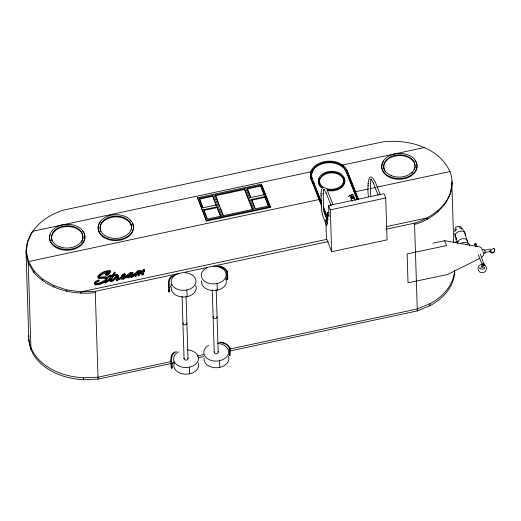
<?xml version="1.0" encoding="UTF-8"?>
<svg xmlns="http://www.w3.org/2000/svg" width="521" height="521" viewBox="0 0 521 521"><rect width="100%" height="100%" fill="white"/><g stroke="black" fill="none" stroke-linecap="round" stroke-linejoin="round"><path stroke-width="0.78" d="M353.023 196.99C353.362 198.39 350.835 197.101 352.483 196.782M353.082 197.166C353.192 198.651 350.861 197.192 352.417 196.808M131.175 276.449C131.572 275.394 133.904 273.141 132.484 272.346L129.866 272.796L123.542 278.168L126.909 275.889C126.714 278.403 129.924 276.566 130.406 275.303C129.254 280.448 135.988 274.658 136.652 273.134M126.909 275.889C126.121 278.872 129.651 278.064 130.426 276.078M109.644 271.337L109.671 272.112L107.157 272.236L101.927 274.547L99.472 276.078L98.436 277.556L98.436 276.377C101.1 273.974 106.447 270.256 109.631 271.617C109.488 272.691 104.382 275.368 106.805 273.33C109.136 271.799 105.398 273.356 105.359 274.378C106.818 275.948 110.25 272.822 110.263 270.992L109.977 270.627C105.62 270.347 100.195 272.75 97.798 276.508L98.677 277.745L105.932 277.354L106.59 277.621L106.616 278.396L98.703 278.52L97.889 277.875L98.052 276.638M326.517 225.515L322.877 216.13L321.646 210.595L321.027 193.486L321.542 189.234M368.568 196.873C367.494 193.454 366.673 165.391 375.452 182.474L380.213 194.574M110.745 281.314L110.96 279.627L113.467 275.147L116.098 274.333L113.793 274.736L114.874 272.633L114.477 272.157L112.445 275.029C109.13 274.801 104.929 278.644 111.396 276.501M137.16 272.607L137.134 271.825C136.997 272.763 134.353 275.075 135.642 275.642L140.136 270.959L138.215 274.873L138.234 275.648L138.742 275.824C139.713 274.925 142.969 269.787 143.268 271.408M140.234 272.06L140.227 271.05M355.315 200.605L353.088 194.867L352.411 194.607L349.878 195.544L352.118 201.191M108.068 276.39L112.113 275.544C110.895 278.344 97.362 289.018 110.634 278.032L110.66 278.807C112.054 279.263 102.116 285.085 106.681 282.095M132.901 272.47C131.741 274.613 130.738 275.883 131.631 277.309C131.611 274.873 136.509 273.362 137.655 270.809L138.339 270.953L138.273 272.307M114.9 272.372L114.112 274.971M169.253 289.715L170.25 286.53L171.897 284.609M171.051 364.765L171.318 368.119L172.073 367.995C171.793 362.427 169.572 354.345 176.404 351.551M229.898 350.965L417.321 310.92L414.56 224.421C436.839 218.546 459.014 195.968 449.962 171.552C438.467 146.87 407.989 139.029 382.883 141.868L63.627 210.08C44.637 215.74 25.653 231.415 26.05 252.783L28.753 337.334M30.986 349.448L28.225 262.949L26.05 252.783L27.698 241.132M450.489 193.369L452.137 181.718M138.339 270.953L137.72 272.6C137.857 271.395 141.992 269.096 140.983 271.734C146.141 266.921 144.161 271.109 142.448 274.541L144.421 271.382L144.258 269.565M115.33 278.051L115.864 276.879C115.174 276.045 117.466 273.727 117.232 275.322L118.169 275.296L118.677 276.045L116.886 279.386L120.872 277.276C121.132 275.752 124.434 272.17 125.535 274.293L124.324 275.733L122.044 277.185L122.07 277.96L124.968 275.967L125.398 274.508M455.361 230.849L456.337 228.999L456.005 229.299M456.494 238.579L456.611 237.941M457.575 243.164C457.764 237.869 468.679 236.625 467.565 242.851M465.338 235.707C466.783 226.648 449.649 232.77 456.722 238.768M110.634 278.032L110.172 280.826C113.624 281.653 114.998 276.28 117.883 275.87C113.558 280.715 117.954 280.344 120.852 277.569L120.879 278.344C120.012 279.204 116.411 281.158 117.57 279.412C118.111 281.36 114.757 280.35 116.398 278.8M490.964 251.265L490.938 250.458M328.308 241.562L95.61 291.285L95.297 292.633C73.266 295.003 48.85 289.663 33.774 272.392L34.086 271.044L28.538 261.594L26.363 251.428M42.383 280.565L42.696 279.21L34.086 271.044M53.539 286.986L53.852 285.632L42.696 279.21M66.597 291.285L66.909 289.93L81.107 291.851L95.61 291.285M80.794 293.199L81.107 291.851L326.973 239.315M110.178 280.064L110.198 281.607L111.572 281.477L111.175 281.425M414.56 224.421L414.872 223.066C430.307 218.032 445.299 207.964 450.802 192.015M427.227 219.185L427.539 217.83L386.211 226.661M437.822 211.962L438.135 210.614M445.729 203.19L446.041 201.835M115.844 276.097L113.168 279.484L111.435 280.865L110.726 280.539M117.883 275.87C117.245 277.367 112.621 281.561 111.514 281.34M323.658 189.865L323.17 193.929L323.163 193.48L323.587 208.074M370.815 179.791L370.327 183.854L370.32 183.405L370.698 196.417M135.382 276.423L135.382 275.674L135.382 276.423L136.046 276.208L139.237 272.242L140.253 271.825M141.823 273.844C141.113 276.293 144.975 274.007 142.422 273.766M349.884 195.596L349.988 195.206M454.657 231.78L454.944 230.79M455.784 239.517L456.07 238.52M130.406 275.303C129.801 279.875 136.906 272.242 137.134 271.825M484.4 265.436L480.329 254.027M110.771 280.995L113.493 275.928L113.467 275.147M481.476 267.006L482.798 263.405L484.068 263.619L484.1 264.531M482.765 267.534L483.853 264.557M98.417 276.775L99.576 277.126L105.463 276.605L107.222 277.576C107.085 280.291 103.926 281.763 101.784 282.864A14.529 10.322 -1.8 0 1 98.345 283.952L95.74 284.127L94.685 283.574A1.778 1.263 -1.8 0 1 94.653 282.362L97.121 280.558L98.957 280.2L95.734 281.913L95.135 282.662L95.447 283.3C99.583 283.528 104.721 281.431 106.59 277.621M106.46 279.048L106.623 278.676M105.502 274.893C106.037 277.126 110.569 273.577 110.283 271.767M127.99 277.087C130.699 274.385 134.021 269.116 128.179 275.856C127.606 278.39 132.171 273.805 131.455 272.652M124.532 275.433C125.457 272.314 121.992 275.355 122.057 276.866L124.656 274.072M131.396 274.346L131.611 273.896M122.044 277.185L122.311 277.993C125.353 277.647 122.376 279.152 121.172 278.344L120.852 277.569M120.879 278.344L121.549 279.321L123.718 278.781M27.379 242.486L32.452 231.311L311.213 171.754L311.187 170.973M456.298 242.376L456.819 241.392M95.154 282.994L95.18 283.769L95.161 283.437C95.669 281.535 99.635 282.187 98.795 280.083M311.213 171.754L310.347 175.701L311.037 179.139L321.724 206.277M311.604 171.057L312.385 169.664M122.337 276.911L123.679 275.114L124.682 274.854M117.049 279.608L118.567 277.257L118.495 276.234M117.479 280.35L117.57 279.412M173.415 361.704L171.813 364.798L172.073 367.995M143.268 273.922L142.064 274.202L141.673 273.525L143.392 270.093L141.1 272.06L138.977 274.873L138.215 274.873M108.094 277.165L108.544 276.911M141.009 272.509L142.448 271.024M131.65 277.328L131.741 276.384M136.404 272.841L133.506 275.817M137.746 273.375L139.218 271.871M323.697 189.592L324.108 189.182M370.854 179.517L371.265 179.107L370.678 179.244L372.053 180.644L373.492 183.327L373.323 182.93L378.09 195.023M128.179 274.958L124.786 278.162M107.593 281.34L109.143 279.862M126.935 276.664L123.731 279.015L123.562 278.045M114.119 273.284L114.926 273.147M349.988 195.303L353.088 194.867M481.905 257.354L483.775 254.691L482.928 251.519M481.801 266.374L482.609 266.335M172.197 275.804C166.16 279.158 169.078 286.628 168.882 291.955L169.638 291.825C169.358 286.263 167.143 278.175 173.968 275.388M174.633 351.968C168.596 355.329 171.513 362.798 171.318 368.119M116.098 274.333L115.883 275.296L113.493 275.928M112.321 280.923L113.194 280.259M122.083 277.641L122.904 277.048M106.831 274.105L107.736 273.473L107.639 272.639M479.756 258.423L447.526 274.489L408.041 282.818L407.122 253.909L446.601 245.58L444.706 240.709L432.86 243.209M461.15 243.333C464.022 241.483 469.323 241.796 469.844 245.925M128.674 277.361L127.977 277.38M123.751 278.728L124.245 278.507M454.488 270.803A60.078 42.689 -1.8 0 1 429.929 303.736L417.262 308.973L229.833 349.024M417.321 310.92L429.988 305.684A60.078 42.689 -1.8 0 0 454.612 270.36M348.295 196.671L349.09 196.378M123.952 274.58L124.89 274.346M227.553 271.715L227.794 279.334L227.065 279.523L226.824 271.903L227.553 271.715C225.99 268.133 221.992 266.446 218.345 265.905M229.989 347.878L230.23 355.498L229.5 355.687L229.253 348.067L229.989 347.878C228.426 344.296 224.427 342.616 220.78 342.076M424.648 147.515L341.698 165.235L341.672 164.46M197.602 197.746L261.457 184.102L270.34 206.655L270.366 207.436L206.518 221.073L197.602 197.746L206.518 221.073M202.747 207.853L199.309 198.397L212.607 195.557L216.332 205.73L212.607 195.557M215.271 194.991L244.531 188.732L252.678 209.409L223.411 215.661L215.271 194.991L219.367 206.101L219.341 205.326M260.5 185.326L247.195 188.166L250.894 197.563L264.199 194.724L260.5 185.326L263.939 194.776M199.328 199.178L212.633 196.332M215.29 195.766L244.557 189.514L244.531 188.732M260.52 186.101L247.221 188.941L250.634 197.622M216.313 204.955L203.008 207.794L199.309 198.397M203.75 209.676L217.049 206.837L220.754 216.235L207.449 219.074L203.75 209.676L203.77 210.451L217.075 207.612L217.049 206.837M251.636 199.445L264.942 196.599L268.641 206.003L255.342 208.843L251.636 199.445L251.663 200.22L264.961 197.381L264.942 196.599M206.492 220.298L270.34 206.655M348.705 175.186L355.244 191.793L368.777 188.902M370.366 188.556L375.146 187.54M376.735 187.195L449.962 171.552M328.862 212.288L327.279 212.627L328.979 216.951L328.614 205.535L384.023 193.701L385.716 198L387.057 239.862L331.649 251.702L326.446 238.501L325.853 219.849L328.223 219.341M331.649 251.702L330.314 209.839L385.716 198M386.282 229.175L414.872 223.066M482.199 250.008C484.771 247.429 486.653 254.098 483.644 253.597M484.38 250.288L490.443 248.992M484.856 252.594L490.919 251.304M171.064 361.581L98 377.191L83.497 377.758A60.078 42.689 -1.8 0 1 28.727 335.758M197.277 355.98L203.626 354.619M28.818 339.282A60.078 42.689 -1.8 0 0 83.555 379.698L98.065 379.132L174.307 362.844M198.13 357.751L203.691 356.566M352.417 196.997L351.955 197.452M323.606 189.436L324.088 189.351M168.641 284.336L169.397 284.205M171.077 360.499L171.832 360.376M481.958 264.603C476.383 264.225 476.995 273.564 482.498 272.483C487.402 272.945 487.897 264.779 483.039 264.642M115.597 275.081L116.124 275.108M142.884 274.658L143.295 274.704M482.283 267.143L481.932 267.084M132.927 273.251L132.484 272.346M459.932 227.898L459.522 227.872L460.994 228.25L461.84 229.188C461.873 224.655 454.266 225.899 454.937 229.833M216.547 266.257C220.513 266.485 225.092 268.002 226.824 271.903M218.983 342.421C222.949 342.649 227.527 344.173 229.253 348.067M444.706 240.709L479.828 246.895L481.339 247.801L482.387 250.126M53.852 285.632L66.909 289.93M324.212 187.215L324.798 187.475M323.521 189.318L324.896 190.719L326.335 193.402L326.166 193.004L331.226 205.86M140.865 271.265L141.23 271.539M131.767 277.159L130.966 277.022M461.756 228.374L463.273 229.572M342.277 165.535L343.489 166.616M116.821 280.077L117.596 280.187M352.964 196.964L353.088 197.348M352.971 197.153L352.717 197.615L351.942 197.394M225.853 277.582L227.065 279.523M106.955 277.927L107.248 278.351C107.111 281.073 103.953 282.538 101.81 283.639A14.529 10.322 -1.8 0 1 98.371 284.726L95.766 284.909L94.711 284.355A1.778 1.263 -1.8 0 1 94.483 283.606M358.474 199.269L347.194 170.634L345.273 167.456L342.251 164.76L338.337 162.728A18.782 13.344 -1.8 0 0 312.75 168.192C310.164 171.344 310.099 175.395 311.037 179.139M346.068 169.507L348.113 173.675M357.406 199.491L346.152 170.908L344.316 167.873L341.47 165.339L337.79 163.425A17.668 12.556 -1.8 0 0 313.72 168.57C311.245 171.565 311.258 175.408 312.118 178.964L311.46 175.675L312.02 172.412L313.746 169.345A17.668 12.556 -1.8 0 1 337.81 164.206L341.496 166.114L344.342 168.654L346.172 171.689L357.139 199.523M33.774 272.392L28.225 262.949L28.538 261.594L319.067 199.523L319.041 198.742M228.993 354.69L229.5 355.687M327.344 190.575L333.056 204.649M493.602 248.133C496.669 250.373 492.286 254.476 490.443 251.767M355.543 192.542L357.907 198.54M328.614 205.535L330.314 209.839M312.092 178.189L321.581 202.265M323.352 206.772L328.08 218.774M313.303 181.959L314.775 185.71M315.368 187.208L319.503 197.706L319.477 196.931M320.128 199.296L321.014 201.542M323.378 207.547L326.628 215.798M311.011 178.364L321.698 205.495M323.176 209.247L327.312 219.751M323.795 211.526L327.045 219.777M325.853 219.849L327.657 224.434L327.279 212.627M261.776 185.632L270.366 207.436M264.961 197.381L268.667 206.778M251.949 200.943L254.795 208.172M245.495 187.508L254.404 210.842M244.557 189.514L252.411 209.449M220.526 209.058L223.144 215.701M213.571 194.333L222.48 217.667M217.075 207.612L220.494 216.287M204.056 211.174L206.902 218.403M478.285 254.684L482.309 264.909M476.038 243.861L477.073 246.518M474.644 244.303L475.419 246.296M463.736 230.321L464.68 233.2M464.921 233.922L467.995 243.307M454.644 233.551L455.588 236.423M455.829 237.153L457.809 243.209M455.777 241.282L456.246 242.721M168.882 291.955L168.485 289.741M484.615 268.074L484.595 267.397C484.432 269.722 480.277 269.904 479.802 267.67L479.821 268.348M482.576 264.336L482.596 264.935M451.818 183.073L453.719 242.421M429.929 303.736L429.988 305.684M416.403 162.318L416.429 163.093A17.681 12.563 -1.8 0 0 415.068 160.67M414.488 162.728L414.514 163.503M384.264 169.182L384.29 169.963M382.349 169.592L382.375 170.367M355.224 191.012L355.244 191.793M354.156 191.24L354.182 192.015M347.194 170.634L347.22 171.409M346.152 170.908L346.172 171.689M341.014 165.098L341.034 165.873M318.416 197.159L318.435 197.934M312.209 171.253L312.235 172.028M264.199 194.724L264.225 195.499M261.457 184.102L261.483 184.877M248.608 199.074L248.634 199.849M217.081 283.535L217.29 290.19M219.549 360.714L219.758 367.37M216.202 289.611L218.195 352.118M212.236 289.884L214.235 352.391M186.909 289.982L187.124 296.638M189.377 367.162L189.592 373.817M186.056 296.859L188.029 358.565M182.063 296.332L184.063 358.839M143.392 270.093L143.483 270.927M143.268 270.099L143.288 270.874M143.145 273.857L143.184 274.847M142.572 273.89L142.591 274.665M140.136 270.959L140.162 271.734M139.973 270.959L139.993 271.741M138.716 275.049L138.742 275.824M138.391 275.049L138.417 275.824M138.117 270.783L138.143 271.565M135.642 275.642L135.668 276.417M135.206 275.498L135.232 276.273M132.822 223.62L132.842 224.395A17.681 12.563 -1.8 0 1 115.988 240.591A17.681 12.563 -1.8 0 1 98.703 225.17M132.757 272.34L132.783 273.121M130.908 224.023L130.934 224.805M131.207 272.639L131.233 273.421M124.552 273.955L124.578 274.73M124.363 273.948L124.389 274.723M123.822 278.077L123.803 278.95M123.692 278.006L123.731 279.015M122.311 277.993L122.337 278.768M117.805 275.798L117.831 276.573M117.316 274.827L117.342 275.602M117.212 274.723L117.232 275.498M117.017 274.723L117.043 275.498M115.942 274.261L115.968 275.036M116.007 276.384L116.033 277.159M114.737 272.177L114.763 272.952M114.477 272.157L114.503 272.932M112.113 275.544L112.132 276.319M111.546 280.702L111.501 281.607M111.422 280.624L111.461 281.64M111.299 280.669L111.299 281.568M110.869 280.656L110.888 281.438M109.977 270.627L110.003 271.402M109.482 271.167L109.508 271.949M108.179 276.462L108.205 277.237M106.382 277.446L106.408 278.221M105.711 282.082L105.737 282.864M105.561 281.9L105.574 282.792M100.677 230.484L100.703 231.259A15.695 11.149 -1.8 0 1 115.154 216.899A15.695 11.149 -1.8 0 1 131.233 229.859M98.769 230.894L98.788 231.669M98.957 280.2L98.912 281.106M98.606 276.97L98.625 277.745M95.297 292.633L98.065 379.132M84.259 233.271L84.278 234.053A17.681 12.563 -1.8 0 1 67.424 250.249A17.681 12.563 -1.8 0 1 50.14 234.821M82.344 233.682L82.37 234.457M83.497 377.758L83.555 379.698M52.113 240.142L52.139 240.917A15.695 11.149 -1.8 0 1 67.105 226.537A15.695 11.149 -1.8 0 1 82.448 240.233M50.198 240.546L50.224 241.327M368.191 183.405L368.191 183.861M368.21 185.385L368.21 185.802M321.027 193.486L321.034 193.936M321.047 195.46L321.053 195.876M343.632 177.374A13.259 9.424 -1.8 0 1 337.061 189.957L333.746 190.725A13.259 9.424 -1.8 0 1 326.921 190.367M322.519 188.498A13.259 9.424 -1.8 0 1 319.152 178.358M343.652 182.109A12.146 8.629 -1.8 0 1 342.935 184.317M342.636 184.838A12.146 8.629 -1.8 0 1 341.887 185.854M320.122 184.525A12.146 8.629 -1.8 0 1 319.588 183.079M319.464 182.337A12.146 8.629 -1.8 0 1 320.194 178.618C323.945 172.607 332.535 171.546 338.624 174.333A12.146 8.629 -1.8 0 1 343.71 181.354M326.895 189.592A13.259 9.424 -1.8 0 0 333.727 189.95L337.035 189.182A13.259 9.424 -1.8 0 0 339.243 172.9C332.6 169.859 323.222 171.018 319.126 177.583A13.259 9.424 -1.8 0 0 322.499 187.723M325.143 188.127A12.146 8.629 -1.8 0 0 333.538 189.175L336.573 188.465A12.146 8.629 -1.8 0 0 338.598 173.552C332.509 170.771 323.919 171.832 320.168 177.843A12.146 8.629 -1.8 0 0 323.86 187.495M352.489 196.632A1.413 1.003 -1.8 0 1 353.87 197.863A1.413 1.003 -1.8 0 1 351.805 198.521A1.413 1.003 -1.8 0 1 351.493 196.945M217.003 316.579A1.986 1.413 -1.8 0 1 214.847 318.396A1.986 1.413 -1.8 0 1 213.356 316.325M225.932 279.178A12.432 8.831 -1.8 0 1 214.893 290.529A12.432 8.831 -1.8 0 1 201.627 280.858M213.63 266.244A12.432 8.831 -1.8 0 1 225.463 277.83A12.432 8.831 -1.8 0 1 205.854 282.024A12.432 8.831 -1.8 0 1 207.43 267.566M186.831 323.04A1.986 1.413 -1.8 0 1 184.675 324.857A1.986 1.413 -1.8 0 1 183.184 322.779M195.759 285.619A12.432 8.831 -1.8 0 1 184.721 296.977A12.432 8.831 -1.8 0 1 171.455 287.305M185.079 272.73A12.432 8.831 -1.8 0 1 194.776 285.176A12.432 8.831 -1.8 0 1 174.874 287.963A12.432 8.831 -1.8 0 1 177.974 273.727M187.82 358.038A1.986 1.413 -1.8 0 1 186.192 360.109A1.986 1.413 -1.8 0 1 184.154 358.292M187.547 349.91A12.432 8.831 -1.8 0 1 197.57 361.821A12.432 8.831 -1.8 0 1 178.573 365.879A12.432 8.831 -1.8 0 1 178.384 351.87M198.227 362.805A12.432 8.831 -1.8 0 1 186.375 374.195A12.432 8.831 -1.8 0 1 174.222 363.345M217.986 351.59A1.986 1.413 -1.8 0 1 216.365 353.661A1.986 1.413 -1.8 0 1 214.326 351.844M217.719 343.463A12.432 8.831 -1.8 0 1 227.742 355.374A12.432 8.831 -1.8 0 1 208.745 359.438A12.432 8.831 -1.8 0 1 208.556 345.423M228.4 356.357A12.432 8.831 -1.8 0 1 217.361 367.709A12.432 8.831 -1.8 0 1 204.089 358.044M475.276 244.61A0.736 0.501 -21.2 0 1 474.657 244.082A0.736 0.501 -21.2 0 1 475.647 243.554A0.736 0.501 -21.2 0 1 475.92 244.271M415.068 167.104A15.695 11.149 -1.8 0 1 414.592 169.273M412.645 172.503A15.695 11.149 -1.8 0 1 411.688 173.473M385.397 171.982A15.695 11.149 -1.8 0 1 384.596 170.647M384.042 169.26A15.695 11.149 -1.8 0 1 397.712 155.668A15.695 11.149 -1.8 0 1 415.087 166.375M416.65 163.724A17.681 12.563 -1.8 0 1 399.574 179.296A17.681 12.563 -1.8 0 1 382.082 164.506M382.284 163.868A17.681 12.563 -1.8 0 1 383.58 161.38M98.957 224.531A17.681 12.563 -1.8 0 1 100.429 222.096M130.016 220.324A17.681 12.563 -1.8 0 1 131.038 221.405M82.162 240.93A15.695 11.149 -1.8 0 1 81.387 242.304M82.474 231.057A17.681 12.563 -1.8 0 1 83.692 232.815M489.935 251.05C494.729 258.566 497.529 242.91 489.935 251.05M351.799 198.306A1.413 1.003 -1.8 0 0 353.909 197.387A1.413 1.003 -1.8 0 0 351.779 196.567A1.413 1.003 -1.8 0 0 351.799 198.306M391.662 175.785A15.695 11.149 -1.8 0 0 415.061 165.6A15.695 11.149 -1.8 0 0 391.401 156.476A15.695 11.149 -1.8 0 0 391.662 175.785M390.685 177.036A17.681 12.563 -1.8 0 0 417.047 165.554A17.681 12.563 -1.8 0 0 390.392 155.278A17.681 12.563 -1.8 0 0 390.685 177.036M108.081 237.088A15.695 11.149 -1.8 0 0 131.481 226.902A15.695 11.149 -1.8 0 0 107.821 217.778A15.695 11.149 -1.8 0 0 108.081 237.088M107.105 238.331A17.681 12.563 -1.8 0 0 133.467 226.856A17.681 12.563 -1.8 0 0 106.812 216.573A17.681 12.563 -1.8 0 0 107.105 238.331M59.518 246.746A15.695 11.149 -1.8 0 0 82.917 236.554A15.695 11.149 -1.8 0 0 59.251 227.43A15.695 11.149 -1.8 0 0 59.518 246.746M58.541 247.989A17.681 12.563 -1.8 0 0 84.903 236.508A17.681 12.563 -1.8 0 0 58.241 226.231A17.681 12.563 -1.8 0 0 58.541 247.989"/></g></svg>
